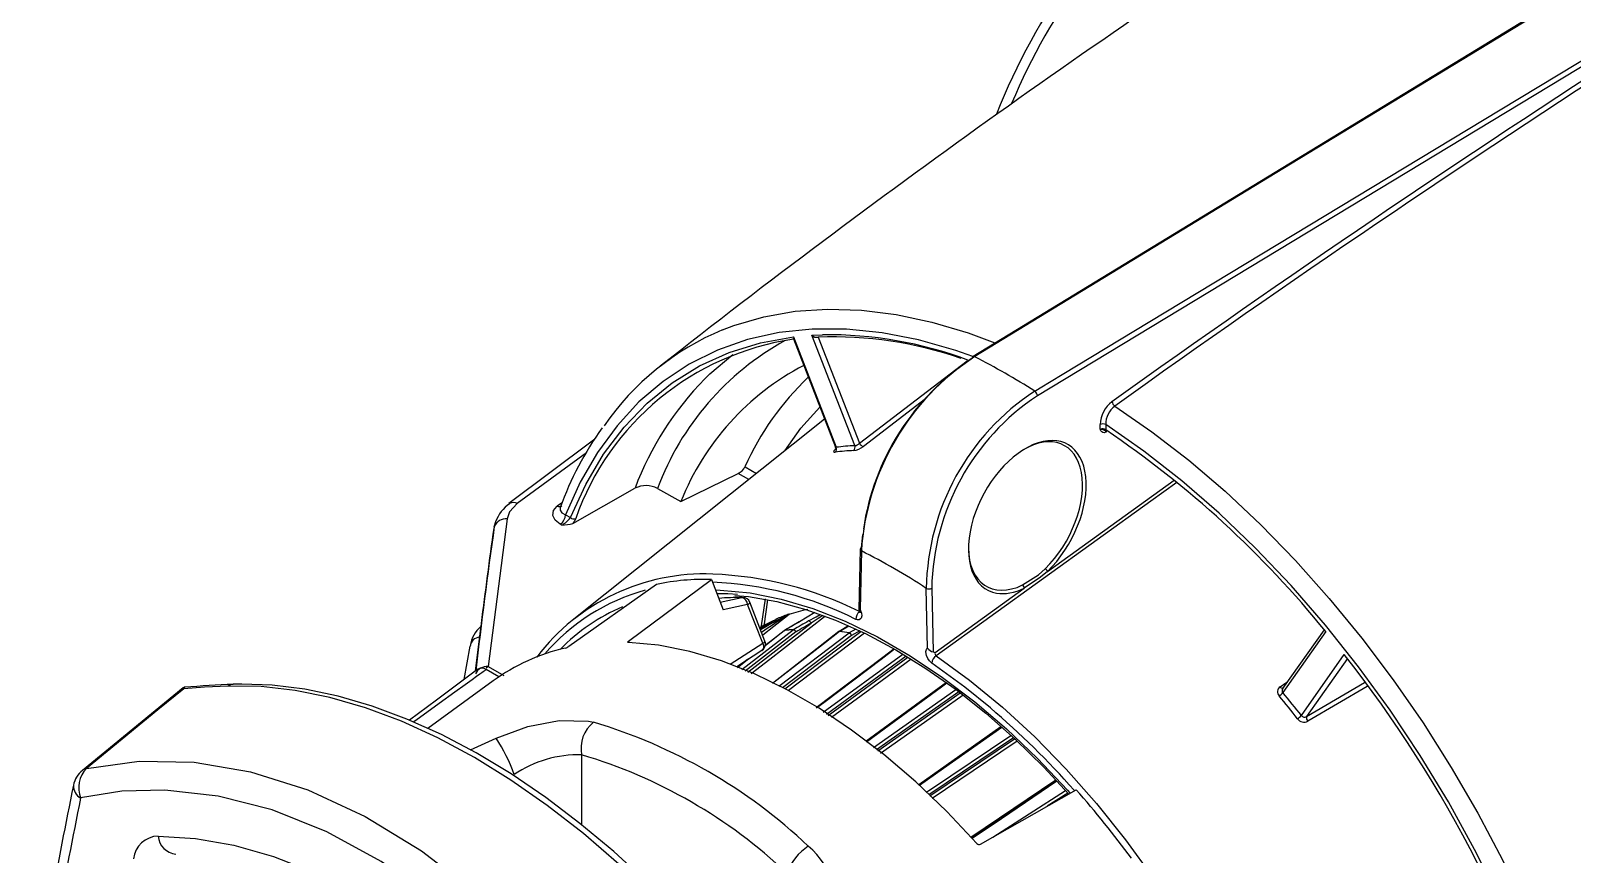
# Model space of a CAD drawing. Extents: x 6 to 134, y 1 to 99.
# Drawn here: x 10.52 to 16.5, y 11.85 to 15.04 of the extents above; entities that cross this region are included whole.
import ezdxf

# ---------------------------------------------------------------- set-up
doc = ezdxf.new("R2010")
doc.units = 0
doc.header["$MEASUREMENT"] = 0
doc.layers.add('OBJECT', color=7, linetype='CONTINUOUS')

msp = doc.modelspace()

# ---------------------------------------------------------------- linework, layer by layer
at = {"layer": 'OBJECT'}
for p, q in [((17.4294, 15.4469), (14.4238, 13.6277)), ((13.4771, 13.8489), (13.6402, 13.4283)), ((13.4773, 13.8563), (13.6437, 13.4274)), ((13.5488, 13.8627), (13.5907, 13.8645)), ((13.7152, 13.4338), (13.5488, 13.8627)), ((13.5737, 13.8555), (13.7338, 13.443)), ((13.7338, 13.443), (14.1515, 13.7629)), ((13.9896, 13.6151), (13.7489, 13.4309)), ((13.5981, 13.5369), (12.6248, 12.7605)), ((14.668, 13.4972), (14.6676, 13.5156)), ((14.6888, 13.5159), (14.6893, 13.4948)), ((14.6915, 13.4872), (14.6894, 13.4861)), ((12.6742, 13.4063), (12.4062, 13.2095)), ((13.2895, 13.3511), (13.334, 13.3263)), ((13.0409, 13.2171), (13.263, 13.3256)), ((13.3043, 13.3026), (13.263, 13.3256)), ((14.4631, 12.9454), (14.9542, 13.2993)), ((12.6214, 13.1316), (12.8627, 13.2684)), ((12.9502, 13.2677), (13.0409, 13.2171)), ((12.3749, 13.2078), (12.376, 13.2087)), ((12.5613, 13.1995), (12.5816, 13.2144)), ((12.593, 13.1653), (12.6124, 13.1545)), ((12.3663, 13.1496), (12.2926, 12.5761)), ((12.3167, 13.1192), (12.3231, 13.1376)), ((12.3214, 13.1381), (12.3187, 13.1298)), ((12.5789, 13.1249), (12.5725, 13.1285)), ((13.7411, 13.0374), (13.7464, 13.0882)), ((13.7367, 13.0313), (13.7314, 12.7971)), ((13.7411, 13.0248), (13.7359, 12.7983)), ((12.9457, 12.8952), (12.6055, 12.6539)), ((12.8376, 12.6747), (13.1595, 12.9143)), ((13.1595, 12.9143), (13.2051, 12.7967)), ((13.998, 12.647), (13.9928, 12.8795)), ((14.014, 12.8798), (14.0196, 12.6326)), ((14.0268, 12.631), (14.373, 12.8804)), ((13.3581, 12.6662), (13.2998, 12.8165)), ((13.367, 12.6751), (13.3087, 12.8254)), ((13.3638, 12.7326), (13.3776, 12.8347)), ((12.266, 12.743), (12.2436, 12.5585)), ((13.3001, 12.5537), (13.5457, 12.7443)), ((13.4106, 12.7603), (13.4099, 12.7599)), ((13.5, 12.7495), (13.4424, 12.7161)), ((13.4573, 12.7786), (13.4561, 12.7781)), ((13.4598, 12.7777), (13.4576, 12.7776)), ((13.4618, 12.7787), (13.4624, 12.7789)), ((13.5603, 12.7854), (13.5014, 12.75)), ((12.265, 12.7357), (12.2427, 12.5578)), ((13.2771, 12.564), (13.4769, 12.7191)), ((13.4873, 12.7108), (13.2905, 12.558)), ((13.4203, 12.4997), (13.6934, 12.7063)), ((13.7032, 12.6965), (13.4345, 12.4933)), ((13.4435, 12.4893), (13.7386, 12.7125)), ((13.6916, 12.7336), (13.6549, 12.7122)), ((13.6926, 12.7331), (13.6574, 12.7126)), ((13.7192, 12.7212), (13.6942, 12.7069)), ((13.7344, 12.7144), (13.7032, 12.6965)), ((15.5361, 12.7191), (15.3753, 12.4904)), ((15.5428, 12.7116), (15.3764, 12.4748)), ((12.1998, 12.5258), (12.2227, 12.6555)), ((12.8376, 12.6747), (12.8396, 12.6696)), ((13.2324, 12.5857), (13.3581, 12.6662)), ((13.2574, 12.5762), (13.3553, 12.639)), ((13.5928, 12.3985), (13.9015, 12.6246)), ((15.4479, 12.3858), (15.6143, 12.6226)), ((12.2925, 12.5761), (12.2851, 12.5695)), ((12.3349, 12.5359), (12.2856, 12.5643)), ((12.2925, 12.5761), (12.354, 12.5418)), ((13.2994, 12.6031), (13.2597, 12.5718)), ((13.304, 12.6061), (13.2603, 12.5715)), ((13.9144, 12.6165), (13.6056, 12.3904)), ((13.6126, 12.386), (13.9215, 12.6122)), ((15.6266, 12.6069), (15.4684, 12.3817)), ((12.3125, 12.5201), (12.0594, 12.3354)), ((15.4684, 12.3817), (15.693, 12.5135)), ((15.7034, 12.499), (15.473, 12.3638)), ((11.1101, 12.4934), (10.7187, 12.1723)), ((13.7877, 12.2616), (14.1073, 12.4868)), ((14.1189, 12.4777), (13.7991, 12.2523)), ((13.8043, 12.2481), (14.1242, 12.4734)), ((14.2823, 12.3425), (13.9633, 12.1173)), ((12.2242, 12.2526), (12.3236, 12.2982)), ((14.331, 12.2994), (14.0024, 12.0779)), ((14.0061, 12.0741), (14.3351, 12.2958)), ((12.6558, 12.2331), (12.6558, 11.9617)), ((14.1661, 11.9128), (14.495, 12.1349)), ((14.495, 12.1348), (14.1662, 11.9127)), ((14.2029, 11.8865), (14.5745, 12.0975)), ((14.2508, 11.9137), (14.5325, 12.0945)), ((14.5416, 12.0847), (14.4618, 12.0335))]:
    msp.add_line(p, q, dxfattribs=at)
at = {"layer": 'OBJECT', "flags": 128}
for points in [[(17.1688, 15.6054), (16.405, 15.1398), (14.1742, 13.7798)], [(17.1757, 15.6049), (17.1546, 15.592), (17.0699, 15.5404), (16.7312, 15.3339), (15.3766, 14.5081), (14.1812, 13.7794)], [(14.4135, 13.6453), (14.4347, 13.6581), (14.5197, 13.7096), (14.8596, 13.9153), (16.2193, 14.7383), (17.419, 15.4645)], [(13.2027, 13.8834), (13.2466, 13.9002), (13.3623, 13.9341), (13.4837, 13.9554), (13.6102, 13.964), (13.7413, 13.9598), (13.8762, 13.9429), (14.0144, 13.9133), (14.1553, 13.8713), (14.2584, 13.8332)], [(14.1731, 13.7805), (14.1076, 13.8033), (13.963, 13.8446), (13.8214, 13.8723), (13.6835, 13.8863), (13.55, 13.8865), (13.4216, 13.8729), (13.299, 13.8457), (13.1827, 13.8049), (13.0734, 13.7507), (12.9717, 13.6834), (12.8781, 13.6034), (12.793, 13.5111), (12.7168, 13.407), (12.6501, 13.2915), (12.593, 13.1653)], [(12.6124, 13.1545), (12.6716, 13.2833), (12.7411, 13.4007), (12.8205, 13.506), (12.9094, 13.5986), (13.0073, 13.678), (13.1136, 13.7439), (13.2278, 13.7957), (13.3493, 13.8332), (13.4773, 13.8563)], [(13.1332, 13.693), (13.1532, 13.7125), (13.2424, 13.7874)], [(13.4439, 13.4139), (13.5066, 13.5014), (13.5801, 13.5833)], [(14.7243, 13.5876), (14.8685, 13.4876), (15.0113, 13.3771), (15.1522, 13.2565), (15.2904, 13.1265), (15.4254, 12.9876), (15.5564, 12.8405), (15.6829, 12.6858), (15.8043, 12.5244), (15.92, 12.3569), (16.0295, 12.1841), (16.1323, 12.0068), (16.2279, 11.8259), (16.3159, 11.6421), (16.3958, 11.4564), (16.4673, 11.2696), (16.53, 11.0825), (16.5837, 10.8961)], [(16.4986, 10.9106), (16.4416, 11.1027), (16.3748, 11.2953), (16.2987, 11.4873), (16.2136, 11.6779), (16.1199, 11.866), (16.0182, 12.0507), (15.9089, 12.2311), (15.7927, 12.4061), (15.67, 12.575), (15.5416, 12.7367), (15.4081, 12.8907), (15.2702, 13.0359), (15.1286, 13.1717), (14.984, 13.2974), (14.8371, 13.4123), (14.6888, 13.5159)], [(12.7075, 13.4595), (12.6964, 13.4515), (12.373, 13.2098)], [(14.6894, 13.4861), (14.6834, 13.484), (14.678, 13.4845), (14.6736, 13.4875), (14.6706, 13.4919), (14.6693, 13.4945), (14.6681, 13.497), (14.668, 13.4972)], [(14.6883, 13.49), (14.6915, 13.4885), (14.6916, 13.4884)], [(13.6413, 13.4212), (13.6378, 13.4182), (13.6339, 13.4137), (13.633, 13.4104), (13.635, 13.4086), (13.6399, 13.4085)], [(13.6437, 13.4274), (13.6413, 13.4274), (13.6403, 13.4284)], [(14.9654, 13.291), (14.8639, 13.2178), (14.0311, 12.6178)], [(12.4062, 13.2095), (12.3758, 13.1764), (12.3663, 13.1496)], [(12.5725, 13.1285), (12.5527, 13.1441), (12.5433, 13.1629), (12.546, 13.1817), (12.5591, 13.1978), (12.5613, 13.1995)], [(12.5728, 13.193), (12.5718, 13.1835), (12.5788, 13.1732), (12.593, 13.1653)], [(12.6327, 13.1504), (12.6265, 13.1388), (12.6214, 13.1316)], [(14.3665, 12.8928), (14.4279, 12.9318), (14.4538, 12.9557)], [(14.4631, 12.9454), (14.4358, 12.923), (14.373, 12.8804)], [(13.1752, 12.8738), (13.1935, 12.8732), (13.3101, 12.8619), (13.4302, 12.8379), (13.5531, 12.8012), (13.6779, 12.7521), (13.8038, 12.6909), (13.9302, 12.6179), (14.0561, 12.5337), (14.1809, 12.4387), (14.3037, 12.3336), (14.4238, 12.219), (14.5405, 12.0956), (14.55, 12.085)], [(13.26, 12.8556), (13.2231, 12.8578), (13.1811, 12.8587)], [(13.1935, 12.8266), (13.2226, 12.8327), (13.2772, 12.8441)], [(13.2998, 12.8165), (13.2583, 12.8078), (13.2051, 12.7967)], [(13.2503, 12.8519), (13.3031, 12.8478), (13.4133, 12.8283), (13.5261, 12.7978), (13.6409, 12.7563), (13.7572, 12.7041), (13.8742, 12.6415), (13.9914, 12.5687), (14.1081, 12.4863), (14.2235, 12.3945), (14.3372, 12.2939), (14.4484, 12.1851), (14.5452, 12.0808)], [(13.2772, 12.8441), (13.281, 12.8445), (13.281, 12.8445)], [(13.2998, 12.8165), (13.3034, 12.8188), (13.3061, 12.8209), (13.308, 12.8228), (13.3088, 12.8244), (13.3087, 12.8254)], [(13.3523, 12.7285), (13.3529, 12.7335), (13.3692, 12.8391)], [(13.7359, 12.7983), (13.7382, 12.7937), (13.7417, 12.7829), (13.7425, 12.7727), (13.7404, 12.7645), (13.7379, 12.7608), (13.732, 12.7574), (13.7245, 12.7576), (13.72, 12.7592)], [(13.7315, 12.7971), (13.7314, 12.7971), (13.7329, 12.7974), (13.7358, 12.7983), (13.7359, 12.7983)], [(13.7314, 12.797), (13.7319, 12.7962), (13.7339, 12.7917), (13.7349, 12.7881), (13.7352, 12.7854), (13.7352, 12.7845), (13.7352, 12.7846)], [(13.6008, 12.7708), (13.5984, 12.7689), (13.3854, 12.6036), (13.3134, 12.5477)], [(13.4598, 12.7777), (13.4541, 12.7732), (13.4019, 12.732), (13.3583, 12.6975)], [(13.4099, 12.7599), (13.4096, 12.7598), (13.4093, 12.7596)], [(13.4598, 12.7777), (13.4613, 12.7786), (13.4618, 12.7788)], [(13.5, 12.7495), (13.5002, 12.7497), (13.5014, 12.75)], [(13.5361, 12.7531), (13.565, 12.7695), (13.5808, 12.778)], [(13.5911, 12.7743), (13.5734, 12.7627), (13.5457, 12.7443)], [(13.443, 12.716), (13.4304, 12.706), (13.3782, 12.6648), (13.368, 12.6567)], [(13.4413, 12.7153), (13.3888, 12.6739), (13.3681, 12.6575)], [(13.6538, 12.7115), (13.5995, 12.6693), (13.3956, 12.5108)], [(13.6566, 12.7121), (13.6437, 12.7021), (13.5905, 12.6607), (13.3968, 12.5102)], [(13.443, 12.716), (13.4419, 12.7157), (13.4413, 12.7153)], [(13.4424, 12.7161), (13.4427, 12.7163), (13.4438, 12.7166)], [(13.7528, 12.7061), (13.597, 12.5883), (13.4577, 12.4829)], [(12.8375, 12.6697), (12.8358, 12.67), (12.835, 12.6709), (12.8352, 12.6722), (12.8366, 12.6738), (12.8376, 12.6747)], [(14.1894, 11.8893), (14.0723, 12.0133), (13.9518, 12.1285), (13.8285, 12.2341), (13.7033, 12.3295), (13.5769, 12.4141), (13.45, 12.4873), (13.3236, 12.5487), (13.1983, 12.5979), (13.0751, 12.6346), (12.9545, 12.6586), (12.8375, 12.6697)], [(13.3581, 12.6662), (13.3599, 12.6609), (13.3609, 12.6558), (13.3611, 12.6509), (13.3605, 12.6466), (13.359, 12.6429), (13.3567, 12.6401), (13.3553, 12.639)], [(13.8679, 12.6449), (13.8243, 12.6118), (13.5655, 12.4157)], [(13.87, 12.6438), (13.8174, 12.6039), (13.6001, 12.4392), (13.5674, 12.4144)], [(14.014, 12.5895), (14.0128, 12.5904), (14.0048, 12.5979), (13.9982, 12.6076), (13.9936, 12.6183), (13.9919, 12.6252), (13.9917, 12.635), (13.9942, 12.6428), (13.998, 12.647)], [(14.0311, 12.6178), (14.1607, 12.5233), (14.2885, 12.4181), (14.4138, 12.3027), (14.5356, 12.1778), (14.6534, 12.0444), (14.7663, 11.9031), (14.8735, 11.755), (14.9745, 11.6009), (15.0686, 11.4418), (15.1552, 11.2788), (15.2337, 11.1128), (15.3037, 10.945), (15.3602, 10.7894)], [(12.2536, 12.566), (12.0925, 12.4457), (11.988, 12.3675)], [(12.0027, 12.3609), (12.0126, 12.3681), (12.1028, 12.4337), (12.1631, 12.4774), (12.2034, 12.5065), (12.2304, 12.5259), (12.2484, 12.5388), (12.2606, 12.5474), (12.2687, 12.5531), (12.2742, 12.5569), (12.2778, 12.5594), (12.2803, 12.5611), (12.282, 12.5622), (12.2831, 12.5629), (12.2839, 12.5634), (12.2844, 12.5637), (12.2847, 12.564), (12.285, 12.5641), (12.2852, 12.5642), (12.2853, 12.5642), (12.2854, 12.5643), (12.2854, 12.5643), (12.2855, 12.5643), (12.2855, 12.5643), (12.2855, 12.5643), (12.2856, 12.5643), (12.2856, 12.5643), (12.2856, 12.5643), (12.2856, 12.5643)], [(13.9343, 12.6042), (13.8215, 12.5215), (13.6254, 12.3779)], [(14.2413, 12.4155), (14.1422, 12.4961), (14.014, 12.5895)], [(11.2845, 12.5001), (11.1929, 12.4956), (11.1119, 12.4898)], [(13.1945, 11.3975), (13.0668, 11.5429), (12.9351, 11.6801), (12.8001, 11.8086), (12.6624, 11.9276), (12.5225, 12.0367), (12.3814, 12.1353), (12.2395, 12.2229), (12.0977, 12.2991), (11.9565, 12.3635), (11.8167, 12.4158), (11.6789, 12.4558), (11.5439, 12.4833), (11.4122, 12.4981), (11.2845, 12.5001)], [(13.2206, 11.4059), (13.1577, 11.4791), (13.0352, 11.6129), (12.9093, 11.7392), (12.7804, 11.8575), (12.6492, 11.9672), (12.5163, 12.0679), (12.382, 12.1592), (12.247, 12.2406), (12.1119, 12.3117), (11.9773, 12.3723), (11.8436, 12.422), (11.7116, 12.4606), (11.5817, 12.4879), (11.4546, 12.5037), (11.3378, 12.508), (11.3036, 12.5073)], [(14.0699, 12.5132), (14.0569, 12.5036), (13.7589, 12.285)], [(14.0727, 12.5112), (14.0519, 12.496), (13.8299, 12.333), (13.7615, 12.2829)], [(15.3654, 12.4977), (15.3873, 12.5122), (15.3937, 12.5165)], [(11.1119, 12.4898), (11.0119, 12.4078), (10.7349, 12.1803)], [(11.1164, 12.4958), (11.1152, 12.4959), (11.1105, 12.4939), (11.11, 12.4932)], [(11.1119, 12.4898), (11.1119, 12.4899), (11.1115, 12.4906), (11.1104, 12.4934), (11.1107, 12.4927)], [(11.1164, 12.4957), (11.1158, 12.496), (11.1125, 12.4926), (11.1121, 12.4908), (11.1119, 12.4899), (11.1119, 12.4898)], [(14.1357, 12.4643), (14.052, 12.4053), (13.8157, 12.2388)], [(12.3236, 12.2982), (12.4466, 12.3432), (12.5687, 12.3671), (12.6819, 12.364), (12.7016, 12.3596)], [(14.2858, 12.3394), (14.0602, 12.1801), (13.9666, 12.114)], [(13.9924, 12.0879), (14.009, 12.099), (14.3203, 12.3088)], [(14.3452, 12.2861), (14.2815, 12.2432), (14.016, 12.0642)], [(10.7349, 12.1803), (10.9385, 12.2088), (11.1518, 12.2047), (11.3707, 12.1676), (11.5928, 12.097), (11.8155, 11.9939), (12.0345, 11.8602), (12.2454, 11.6985), (12.4488, 11.5099), (12.6412, 11.2979), (12.7857, 11.1138), (12.9216, 10.918)], [(12.8215, 10.8478), (12.6556, 11.0849), (12.4761, 11.3042), (12.2859, 11.501), (12.0859, 11.673), (11.8781, 11.8186), (11.6665, 11.9348), (11.4556, 12.0193), (11.245, 12.0733), (11.0389, 12.0963), (10.8723, 12.0915), (10.712, 12.0656)], [(14.4992, 12.1304), (14.284, 11.985), (14.1705, 11.9083)], [(11.0129, 11.9178), (11.1582, 11.9083), (11.3063, 11.8823), (11.4606, 11.8383), (11.6155, 11.7773), (11.7655, 11.7018), (11.9138, 11.611), (12.0637, 11.5022), (12.2098, 11.3787), (12.371, 11.2206), (12.5259, 11.0443)]]:
    msp.add_lwpolyline(points, dxfattribs=at)
at = {"layer": 'OBJECT'}
for centre, radius, start, end in [((44.0406, -27.3935), 50.4077, 119.94158, 125.57753), ((43.9747, -27.293), 50.2674, 119.93387, 125.58395), ((16.6233, 13.7858), 2.5372, 130.11318, 158.37749), ((16.5524, 13.8295), 2.4159, 129.62768, 157.2769), ((34.1056, -13.1091), 34.1773, 122.89568, 128.22023), ((13.6059, 12.9155), 1.0486, 112.61497, 145.39155), ((13.63, 12.801), 1.0568, 98.27743, 160.68867), ((13.9695, 12.889), 1.0874, 118.79161, 159.62122), ((13.4899, 13.8526), 0.0132, 163.38052, 196.00356), ((13.5673, 13.8802), 0.0255, 223.34316, 284.47505), ((13.626, 12.3182), 1.5383, 70.94753, 91.94417), ((13.6062, 12.2891), 1.5755, 69.65814, 90.56258), ((14.7142, 12.9629), 0.9751, 123.13536, 176.356), ((14.703, 12.9684), 0.9647, 123.43609, 171.59862), ((14.1785, 13.7741), 0.00713, 126.87319, 185.45633), ((14.1774, 13.7737), 0.00685, 55.68764, 117.29929), ((12.763, 11.0545), 3.0718, 57.50098, 62.50439), ((13.9897, 12.8401), 1.0209, 117.56321, 158.32961), ((14.2766, 12.9153), 1.0791, 133.40614, 156.18027), ((14.0049, 12.8393), 1.2201, 135.59706, 159.40873), ((14.9256, 12.8656), 0.9328, 123.29566, 179.1435), ((14.4, 13.6255), 0.0239, 5.18294, 55.65657), ((14.9306, 12.8638), 0.9167, 123.56196, 178.9997), ((14.7802, 13.5139), 0.1127, 126.51958, 179.14163), ((14.7769, 13.5169), 0.0881, 126.63883, 180.64289), ((14.7389, 13.6093), 0.0261, 190.70905, 236.12258), ((14.6785, 13.4947), 0.0236, 64.17053, 117.49102), ((13.7341, 12.7804), 1.2324, 144.12305, 160.44027), ((14.6766, 13.478), 0.021, 52.96311, 114.26335), ((14.6655, 13.457), 0.0402, 55.35914, 86.47055), ((14.6959, 13.4936), 0.0068, 170.08405, 230.34305), ((12.4989, 10.2509), 3.9141, 38.95197, 55.97225), ((14.6961, 13.4864), 0.00674, 155.14515, 182.49163), ((13.6315, 13.4238), 0.00981, 328.65411, 27.44769), ((13.6286, 13.4206), 0.0166, 312.89294, 24.194), ((13.7627, 12.4354), 0.9808, 93.02472, 97.19441), ((13.7673, 12.4483), 0.9868, 93.02477, 97.19414), ((13.6994, 13.4274), 0.017, 312.50522, 22.1157), ((13.7003, 13.4931), 0.079, 277.76395, 307.98665), ((13.7117, 13.464), 0.0304, 276.52686, 316.38701), ((13.7527, 13.4511), 0.0206, 203.01405, 259.31294), ((13.2364, 13.3797), 0.0603, 296.22079, 331.67319), ((12.9057, 13.1824), 0.0961, 62.42695, 116.5653), ((12.4561, 13.0904), 0.1425, 124.13276, 160.26479), ((12.3919, 13.1833), 0.0299, 61.24996, 122.0867), ((12.5694, 13.2143), 0.017, 241.18439, 304.03417), ((12.5475, 13.1666), 0.0455, 303.25511, 358.37702), ((33.3097, 10.1479), 21.2022, 171.94382, 173.46855), ((31.0316, 10.4566), 18.9044, 171.91974, 173.05341), ((13.9097, 12.5921), 1.6779, 161.68961, 161.88449), ((12.3617, 13.1015), 0.0484, 84.48303, 158.43272), ((12.524, 13.2207), 0.1104, 299.84232, 323.16786), ((12.5693, 13.3222), 0.1975, 272.79056, 285.27811), ((12.6254, 13.1669), 0.018, 223.65803, 293.94218), ((13.7443, 13.0305), 0.00762, 114.90356, 173.74121), ((13.7442, 13.0316), 0.00748, 182.68663, 245.64143), ((12.6281, 10.8061), 2.4823, 56.64652, 63.35886), ((13.1317, 12.1187), 0.8169, 87.71649, 142.75897), ((13.1107, 11.5386), 1.3974, 63.5109, 87.80182), ((14.4422, 12.9359), 0.023, 24.40622, 59.61119), ((13.1107, 12.1155), 0.7851, 105.41074, 139.55803), ((13.135, 11.9829), 0.9317, 88.4938, 101.72524), ((13.1073, 11.5385), 1.3659, 63.3468, 87.6274), ((14.0031, 12.9008), 0.0236, 244.16957, 297.49165), ((14.3584, 12.8807), 0.0145, 359.06211, 56.51342), ((13.1171, 12.1047), 0.7659, 113.29527, 135.37659), ((13.269, 11.9276), 0.9166, 89.48926, 95.06349), ((13.2703, 12.8155), 0.0295, 2.05826, 76.49844), ((13.2808, 12.8145), 0.03, 21.20568, 89.53283), ((13.6806, 12.1309), 0.6834, 102.49161, 108.8449), ((13.6668, 12.1684), 0.6435, 113.91829, 119.80527), ((12.289, 14.5857), 2.1424, 299.63094, 301.54701), ((15.7126, 8.6337), 4.7189, 118.56713, 120.04285), ((17.0426, 7.2902), 6.5547, 123.15733, 124.24536), ((13.4146, 12.7511), 0.01, 113.56323, 121.94874), ((13.6723, 12.1581), 0.6565, 109.22256, 113.55564), ((13.4563, 12.7759), 0.00217, 52.64576, 93.6158), ((13.4606, 12.7691), 0.01, 78.27981, 109.2311), ((13.4615, 12.7729), 0.00613, 80.5287, 129.62474), ((13.534, 12.7412), 0.0121, 14.97346, 79.89903), ((13.7563, 12.7607), 0.0364, 128.01666, 182.2318), ((12.2654, 12.648), 0.0433, 98.07142, 169.91695), ((12.3327, 12.6463), 0.1089, 128.86401, 173.82968), ((13.4475, 12.7075), 0.01, 120.14815, 128.33176), ((13.529, 11.9453), 0.7755, 93.8516, 96.3675), ((13.4474, 12.7104), 0.00716, 120.06596, 128.14027), ((13.5297, 11.947), 0.7744, 93.84939, 96.36887), ((13.4813, 12.7134), 0.00715, 120.00374, 128.09882), ((13.4749, 12.7057), 0.0135, 22.18594, 81.18472), ((13.4756, 12.7077), 0.0121, 14.96601, 79.92241), ((13.6599, 12.7036), 0.01, 120.24949, 127.84938), ((13.6559, 12.7086), 0.00359, 79.25655, 125.91414), ((13.6568, 12.7089), 0.00382, 80.40584, 119.59203), ((13.6613, 12.706), 0.00769, 120.0667, 127.63871), ((13.5177, 11.7075), 1.0142, 80.02619, 82.13067), ((13.5184, 11.7072), 1.015, 80.02684, 82.12963), ((13.6982, 12.7), 0.00791, 120.10997, 127.47057), ((13.6884, 12.6916), 0.0156, 18.74404, 71.51182), ((13.6895, 12.6938), 0.0139, 11.53149, 70.36244), ((12.7646, 11.8988), 0.7684, 102.89559, 126.04351), ((12.582, 12.6862), 0.0399, 286.18261, 306.05493), ((13.3391, 12.6642), 0.03, 302.6619, 0), ((13.3537, 12.6796), 0.0141, 288.13255, 341.07791), ((13.3391, 12.6642), 0.03, 0, 21.20568), ((14.0271, 12.6672), 0.0354, 214.85168, 257.7282), ((14.0558, 12.5835), 0.0423, 125.802, 171.74579), ((14.0368, 12.6907), 0.0606, 253.44256, 260.43832), ((14.0397, 12.6279), 0.0133, 166.60045, 229.6614), ((11.76, 9.5919), 4.9032, 15.74149, 38.17775), ((12.2887, 12.5265), 0.0497, 85.50887, 154.68187), ((12.2692, 12.545), 0.0253, 49.63769, 126.85237), ((11.5018, 7.6472), 4.8636, 92.32882, 94.54515), ((11.3049, 12.4749), 0.0324, 92.40804, 128.90962), ((15.3793, 12.4782), 0.0239, 125.55858, 223.78208), ((15.3345, 12.5063), 0.0524, 301.75742, 323.14141), ((12.3278, 9.9498), 3.9391, 37.9695, 39.61965), ((15.3761, 12.5047), 0.0128, 213.15495, 271.10305), ((15.385, 12.4831), 0.0119, 142.91374, 223.98366), ((12.3236, 9.9475), 3.9632, 37.96952, 39.61963), ((12.1341, 9.9492), 3.244, 41.42634, 49.48917), ((15.4007, 12.4263), 0.0621, 301.41512, 319.40232), ((15.4604, 12.3952), 0.0156, 216.6728, 300.63379), ((15.4874, 12.3771), 0.0196, 166.28226, 222.57467), ((12.7819, 12.259), 0.1288, 128.58957, 191.58148), ((12.1109, 10.3739), 2.0717, 46.57165, 73.43373), ((15.4586, 12.392), 0.0316, 216.34195, 297.05304), ((11.8319, 11.9675), 0.5926, 18.61394, 33.92688), ((12.6441, 11.7853), 0.4479, 88.50764, 124.02016), ((12.0916, 10.3366), 1.9787, 46.57166, 73.43372), ((10.7821, 12.0953), 0.1, 129.36345, 168.46138), ((10.8109, 12.1055), 0.1066, 135.42806, 201.98708), ((10.7426, 12.1431), 0.038, 101.66724, 129.00049), ((32.4138, 7.6718), 22.1793, 168.44275, 170.81648), ((10.7381, 12.1129), 0.0541, 177.40097, 241.10391), ((11.776, 9.6289), 3.7317, 36.17369, 41.41545), ((11.0165, 11.8175), 0.1004, 92.05453, 172.88076), ((11.0898, 11.9241), 0.0772, 184.72752, 264.08375), ((13.6497, 11.702), 0.2104, 122.99121, 160.10715), ((13.3383, 11.6447), 0.3056, 341.07225, 49.89368), ((14.1979, 11.8966), 0.0112, 220.31464, 296.42362)]:
    msp.add_arc(centre, radius, start, end, dxfattribs=at)
for centre, major_axis, ratio, start_param, end_param in [((14.3848, 13.1566), (0.1553, 0.2827), 0.593785, 4.237685, 9.623864), ((14.3777, 13.1605), (0.1503, 0.274), 0.594304, 4.23726, 7.069167), ((14.3777, 13.1605), (0.1503, 0.274), 0.594304, 2.328586, 3.836052), ((14.3848, 13.1566), (0.1553, 0.2827), 0.593785, 3.340678, 3.836476), ((15.1251, 11.5321), (153.9999, 89.436), 0.010493, 1.575247, 1.57562), ((15.1251, 11.5321), (156.3569, 89.647), 0.010262, 1.575075, 1.575448), ((15.1313, 11.5324), (156.3507, 89.6467), 0.010209, 1.575084, 1.575457), ((21.198, 18.2136), (8.6782, 15.0549), 0.435892, 2.22419, 2.288638)]:
    msp.add_ellipse(centre, major_axis=major_axis, ratio=ratio, start_param=start_param, end_param=end_param, dxfattribs=at)

doc.saveas('drawing.dxf')
